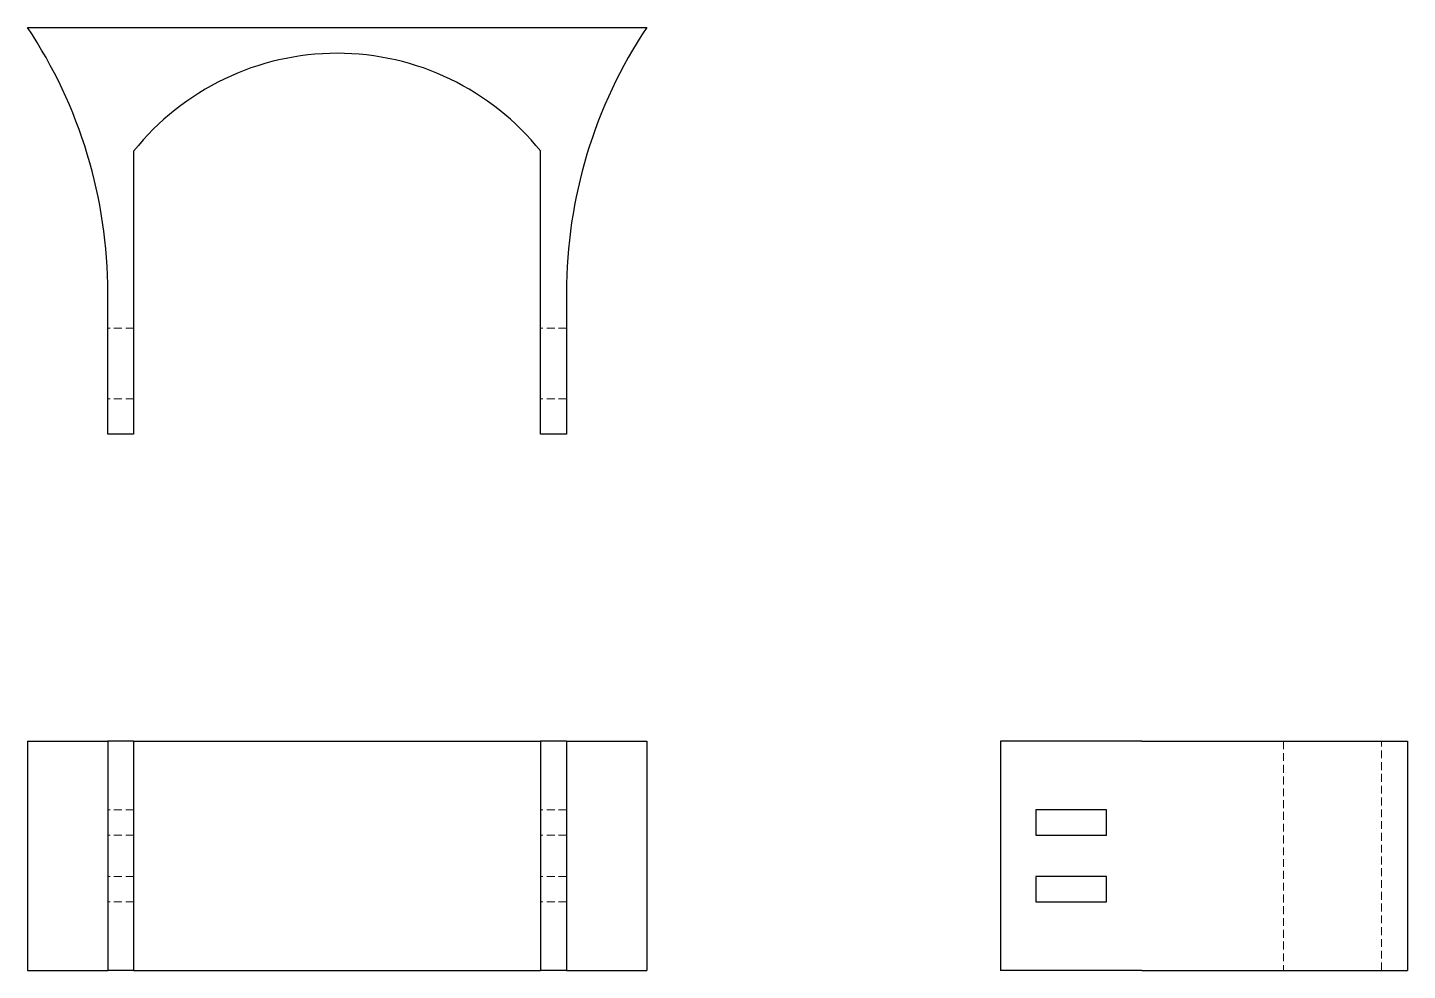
# Model space of a CAD drawing. Header units: millimetres. Extents: x 33 to 256, y 38 to 191.
import ezdxf

# ---------------------------------------------------------------- set-up
doc = ezdxf.new("R2010")
doc.units = ezdxf.units.MM
doc.linetypes.add('HIDDEN', pattern=[1.905, 1.27, -0.635])

msp = doc.modelspace()

# ---------------------------------------------------------------- linework, layer by layer
at = {"color": 7, "linetype": 'Continuous', "lineweight": 25}
for p, q in [((33, 190.87), (133, 190.87)), ((50.13, 170.87), (50.13, 125.13)), ((115.87, 125.13), (115.87, 170.87)), ((45.96, 125.13), (45.96, 148)), ((120.04, 148), (120.04, 125.13)), ((50.13, 125.13), (45.96, 125.13)), ((120.04, 125.13), (115.87, 125.13)), ((33, 75.52), (33, 38.48)), ((33, 75.52), (45.96, 75.52)), ((45.96, 75.52), (45.96, 38.48)), ((50.13, 75.52), (45.96, 75.52)), ((50.13, 75.52), (50.13, 38.48)), ((50.13, 75.52), (115.87, 75.52)), ((120.04, 75.52), (115.87, 75.52)), ((115.87, 75.52), (115.87, 38.48)), ((120.04, 75.52), (120.04, 38.48)), ((120.04, 75.52), (133, 75.52)), ((133, 75.52), (133, 38.48)), ((190.13, 75.52), (190.13, 38.48)), ((213, 75.52), (190.13, 75.52)), ((213, 75.52), (255.87, 75.52)), ((255.87, 75.52), (255.87, 38.48)), ((195.85, 64.41), (195.85, 60.33)), ((207.28, 64.41), (195.85, 64.41)), ((207.28, 60.33), (207.28, 64.41)), ((195.85, 60.33), (207.28, 60.33)), ((195.85, 53.67), (195.85, 49.59)), ((207.28, 53.67), (195.85, 53.67)), ((207.28, 49.59), (207.28, 53.67)), ((195.85, 49.59), (207.28, 49.59)), ((33, 38.48), (45.96, 38.48)), ((50.13, 38.48), (45.96, 38.48)), ((50.13, 38.48), (115.87, 38.48)), ((120.04, 38.48), (115.87, 38.48)), ((120.04, 38.48), (133, 38.48)), ((213, 38.48), (190.13, 38.48)), ((213, 38.48), (255.87, 38.48))]:
    msp.add_line(p, q, dxfattribs=at)
at = {"color": 7, "linetype": 'HIDDEN', "lineweight": 18}
for p, q in [((50.13, 142.28), (45.96, 142.28)), ((120.04, 142.28), (115.87, 142.28)), ((50.13, 130.85), (45.96, 130.85)), ((120.04, 130.85), (115.87, 130.85)), ((235.87, 75.52), (235.87, 38.48)), ((251.7, 38.48), (251.7, 75.52)), ((50.13, 64.41), (45.96, 64.41)), ((120.04, 64.41), (115.87, 64.41)), ((50.13, 60.33), (45.96, 60.33)), ((120.04, 60.33), (115.87, 60.33)), ((50.13, 53.67), (45.96, 53.67)), ((120.04, 53.67), (115.87, 53.67)), ((50.13, 49.59), (45.96, 49.59)), ((120.04, 49.59), (115.87, 49.59))]:
    msp.add_line(p, q, dxfattribs=at)
at = {"color": 7, "linetype": 'Continuous', "lineweight": 25}
for centre, radius, start, end in [((-31.41, 148), 77.37, 0, 33.6481), ((197.41, 148), 77.37, 146.3519, 180), ((83, 144.67), 42.04, 38.5607, 141.4393)]:
    msp.add_arc(centre, radius, start, end, dxfattribs=at)

doc.saveas('drawing.dxf')
